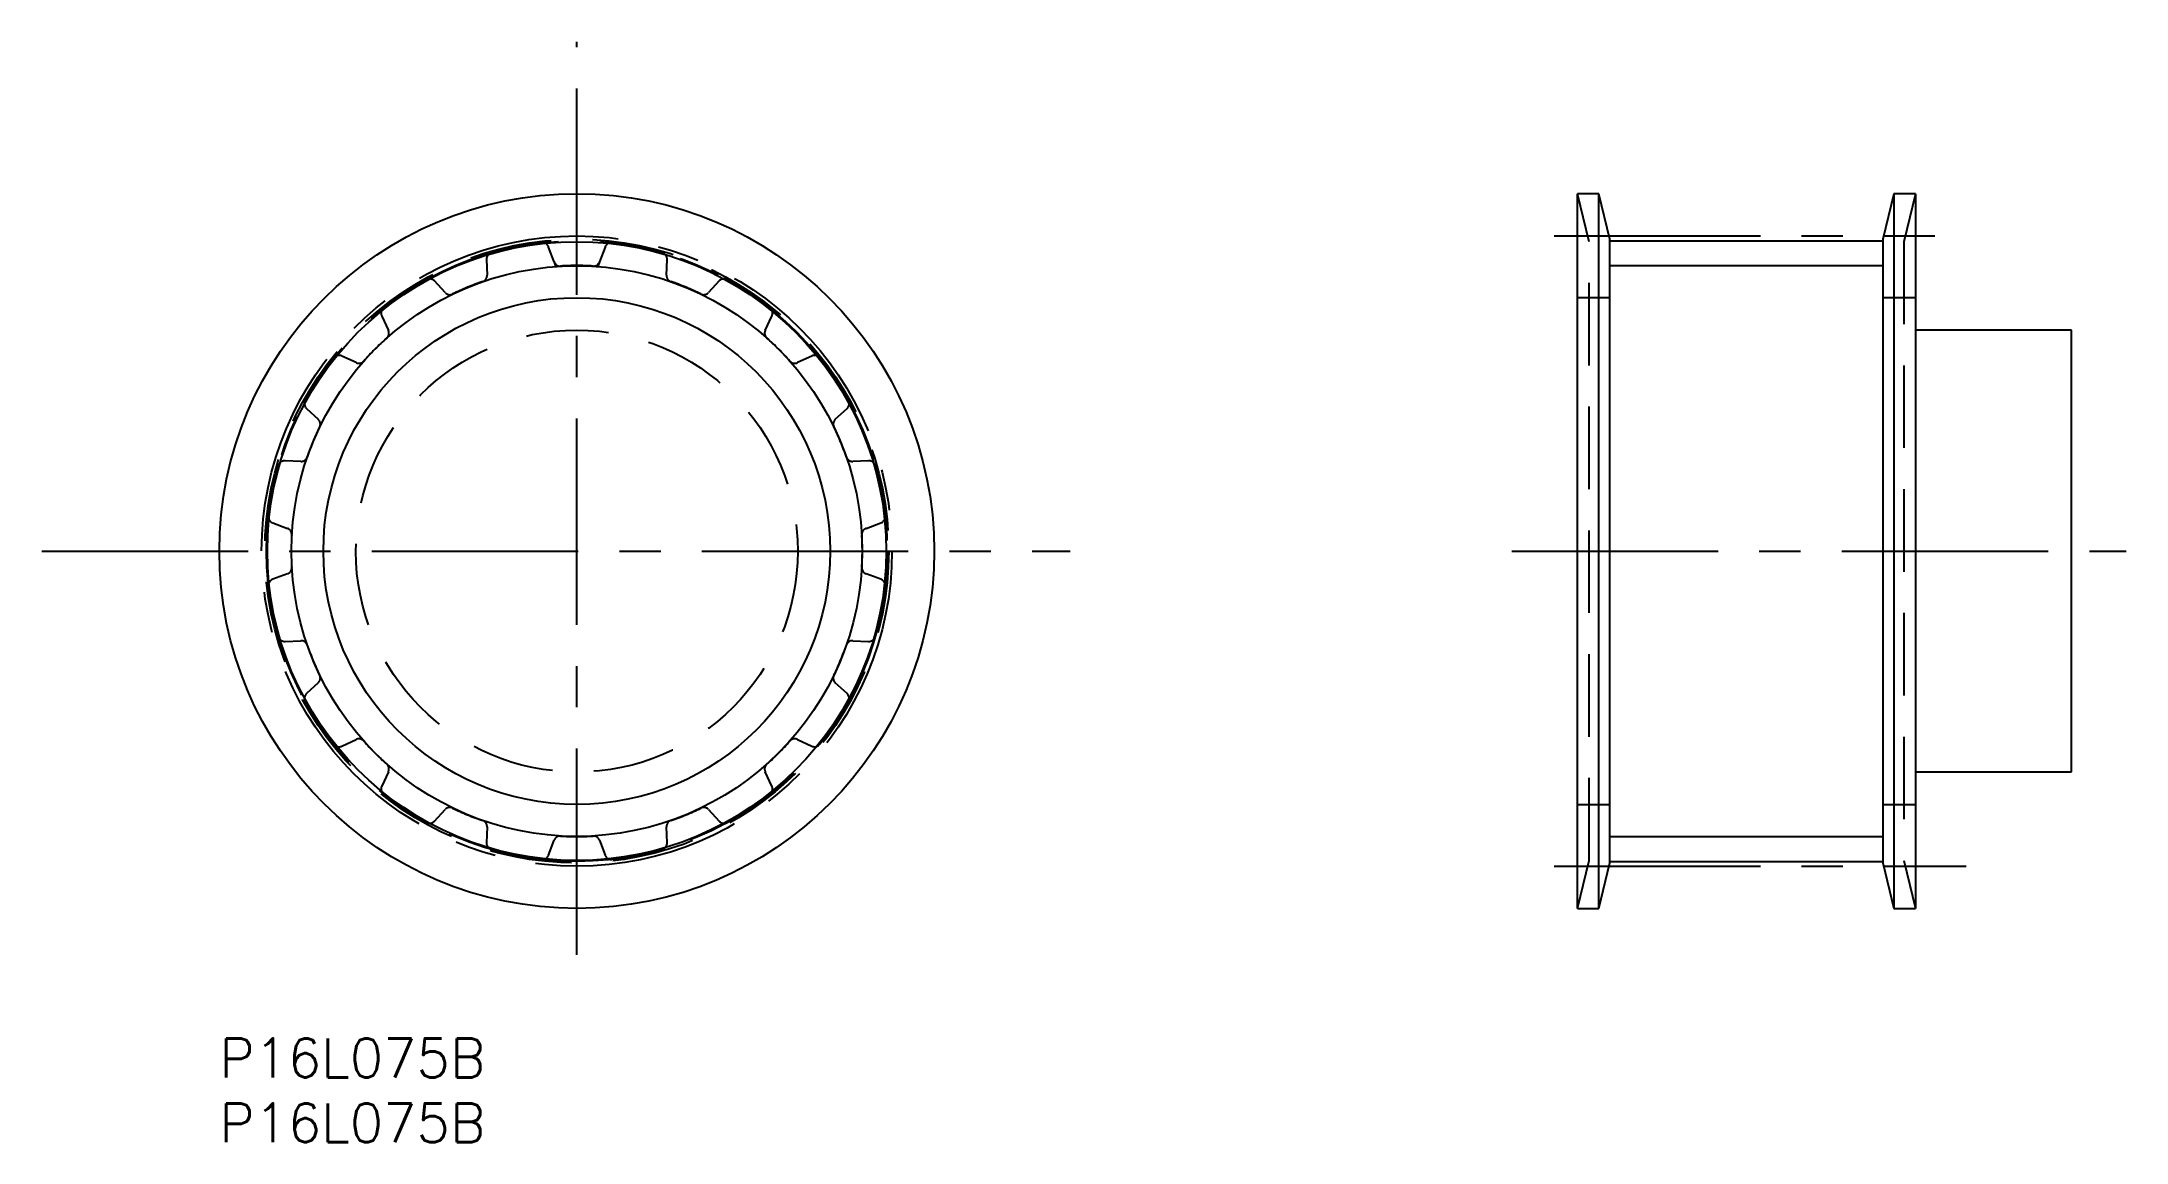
# Model space of a CAD drawing. Extents: x -14 to 147, y -8 to 77.
import ezdxf

# ---------------------------------------------------------------- set-up
doc = ezdxf.new("R2010")
doc.units = 0
doc.header["$LTSCALE"] = 0.5
for name, pattern in [('CENTER', [50.8, 31.75, -6.35, 6.35, -6.35]), ('DASHED', [19.05, 12.7, -6.35]), ('PHANTOM', [63.5, 31.75, -6.35, 6.35, -6.35, 6.35, -6.35])]:
    doc.linetypes.add(name, pattern=pattern)
for name, color, linetype in [('MSM_CENTER', 1, 'CENTER'), ('MSM_CONTINUOUS', 7, 'CONTINUOUS'), ('MSM_DASHED', 4, 'DASHED'), ('MSM_IMAGINARY', 6, 'PHANTOM'), ('MSM_NARROW', 5, 'CONTINUOUS'), ('MSM_PART_NUMBER', 7, 'CONTINUOUS')]:
    doc.layers.add(name, color=color, linetype=linetype)
doc.styles.get("Standard").update_dxf_attribs({"font": 'txt.shx', "height": 3, "bigfont": 'bigfont.shx'})

msp = doc.modelspace()

# ---------------------------------------------------------------- linework, layer by layer
at = {"layer": 'MSM_CENTER'}
for p, q in [((27.5, 6.43), (27.5, 76.7)), ((102.69, 61.75), (131.99, 61.75)), ((-13.67, 37.5), (65.46, 37.5)), ((99.43, 37.5), (146.72, 37.5)), ((102.69, 13.24), (134.39, 13.24))]:
    msp.add_line(p, q, dxfattribs=at)
msp.add_circle((27.5, 37.5), 24.25, dxfattribs=at)
at = {"layer": 'MSM_CONTINUOUS'}
for p, q in [((106.14, 65), (104.49, 65)), ((104.49, 10), (104.49, 65)), ((106.99, 61.5), (106.14, 65)), ((106.14, 10), (106.14, 65)), ((128.84, 65), (127.99, 61.5)), ((130.49, 65), (128.84, 65)), ((128.84, 65), (128.84, 10)), ((130.49, 65), (130.49, 10)), ((106.99, 13.5), (106.99, 61.5)), ((106.99, 61.37), (127.99, 61.37)), ((127.99, 61.5), (127.99, 13.5)), ((142.49, 54.5), (130.49, 54.5)), ((142.49, 20.5), (142.49, 54.5)), ((130.49, 20.5), (142.49, 20.5)), ((106.14, 10), (106.99, 13.5)), ((106.99, 13.62), (127.99, 13.62)), ((127.99, 13.5), (128.84, 10)), ((104.49, 10), (106.14, 10)), ((128.84, 10), (130.49, 10))]:
    msp.add_line(p, q, dxfattribs=at)
for radius in [27.5, 23.81, 19.5]:
    msp.add_circle((27.5, 37.5), radius, dxfattribs=at)
at = {"layer": 'MSM_DASHED'}
for p, q in [((105.39, 61.31), (104.49, 65)), ((130.49, 65), (129.59, 61.31)), ((105.39, 13.69), (105.39, 61.31)), ((129.59, 61.31), (129.59, 13.69)), ((20.55, 59.95), (20.6, 58.73)), ((25.75, 59.76), (25.33, 60.9)), ((29.67, 60.9), (29.25, 59.76)), ((34.4, 58.73), (34.45, 59.95)), ((17.36, 57.39), (16.54, 58.29)), ((38.46, 58.29), (37.64, 57.39)), ((106.99, 57), (104.49, 57)), ((130.49, 57), (127.99, 57)), ((12.49, 55.58), (13, 54.48)), ((42, 54.48), (42.51, 55.58)), ((10.52, 52), (9.42, 52.51)), ((45.58, 52.51), (44.48, 52)), ((6.71, 48.46), (7.61, 47.64)), ((47.39, 47.64), (48.29, 48.46)), ((6.27, 44.4), (5.05, 44.45)), ((49.95, 44.45), (48.73, 44.4)), ((4.1, 39.67), (5.24, 39.25)), ((49.76, 39.25), (50.9, 39.67)), ((5.24, 35.75), (4.1, 35.33)), ((50.9, 35.33), (49.76, 35.75)), ((5.05, 30.55), (6.27, 30.6)), ((48.73, 30.6), (49.95, 30.55)), ((7.61, 27.36), (6.71, 26.54)), ((48.29, 26.54), (47.39, 27.36)), ((9.42, 22.49), (10.52, 23)), ((44.48, 23), (45.58, 22.49)), ((13, 20.52), (12.49, 19.42)), ((42.51, 19.42), (42, 20.52)), ((104.49, 18), (106.99, 18)), ((127.99, 18), (130.49, 18)), ((16.54, 16.71), (17.36, 17.61)), ((20.6, 16.27), (20.55, 15.05)), ((34.45, 15.05), (34.4, 16.27)), ((37.64, 17.61), (38.46, 16.71)), ((25.33, 14.1), (25.75, 15.24)), ((29.25, 15.24), (29.67, 14.1)), ((104.49, 10), (105.39, 13.69)), ((129.59, 13.69), (130.49, 10))]:
    msp.add_line(p, q, dxfattribs=at)
for radius in [24, 17]:
    msp.add_circle((27.5, 37.5), radius, dxfattribs=at)
for centre, radius, start, end in [((27.5, 37.5), 23.87, 96.4796, 106.0204), ((24.86, 60.73), 0.5, 20, 96.4796), ((30.14, 60.73), 0.5, 83.5204, 160), ((27.5, 37.5), 23.87, 73.9796, 83.5204), ((21.05, 59.97), 0.5, 106.0204, 182.5), ((26.22, 59.93), 0.5, 200, 273.2752), ((27.5, 37.5), 21.97, 86.7248, 93.2752), ((28.78, 59.93), 0.5, 266.7248, 340), ((33.95, 59.97), 0.5, 357.5, 73.9796), ((27.5, 37.5), 23.87, 118.9796, 128.5204), ((16.17, 57.95), 0.5, 42.5, 118.9796), ((27.5, 37.5), 21.97, 109.2248, 115.7752), ((20.1, 58.71), 0.5, 289.2248, 2.5), ((34.9, 58.71), 0.5, 177.5, 250.7752), ((27.5, 37.5), 21.97, 64.2248, 70.7752), ((38.83, 57.95), 0.5, 61.0204, 137.5), ((27.5, 37.5), 23.87, 51.4796, 61.0204), ((12.94, 55.79), 0.5, 128.5204, 205), ((17.73, 57.73), 0.5, 222.5, 295.7752), ((37.27, 57.73), 0.5, 244.2248, 317.5), ((42.06, 55.79), 0.5, 335, 51.4796), ((27.5, 37.5), 21.97, 131.7248, 138.2752), ((12.55, 54.27), 0.5, 311.7248, 25), ((42.45, 54.27), 0.5, 155, 228.2752), ((27.5, 37.5), 21.97, 41.7248, 48.2752), ((27.5, 37.5), 23.87, 141.4796, 151.0204), ((9.21, 52.06), 0.5, 65, 141.4796), ((10.73, 52.45), 0.5, 245, 318.2752), ((44.27, 52.45), 0.5, 221.7248, 295), ((45.79, 52.06), 0.5, 38.5204, 115), ((27.5, 37.5), 23.87, 28.9796, 38.5204), ((7.05, 48.83), 0.5, 151.0204, 227.5), ((47.95, 48.83), 0.5, 312.5, 28.9796), ((27.5, 37.5), 21.97, 154.2248, 160.7752), ((7.27, 47.27), 0.5, 334.2248, 47.5), ((47.73, 47.27), 0.5, 132.5, 205.7752), ((27.5, 37.5), 21.97, 19.2248, 25.7752), ((27.5, 37.5), 23.87, 163.9796, 173.5204), ((5.03, 43.95), 0.5, 87.5, 163.9796), ((6.29, 44.9), 0.5, 267.5, 340.7752), ((48.71, 44.9), 0.5, 199.2248, 272.5), ((49.97, 43.95), 0.5, 16.0204, 92.5), ((27.5, 37.5), 23.87, 6.4796, 16.0204), ((4.27, 40.14), 0.5, 173.5204, 250), ((50.73, 40.14), 0.5, 290, 6.4796), ((5.07, 38.78), 0.5, 356.7248, 70), ((27.5, 37.5), 21.97, 176.7248, 183.2752), ((49.93, 38.78), 0.5, 110, 183.2752), ((27.5, 37.5), 21.97, 356.7248, 3.2752), ((4.27, 34.86), 0.5, 110, 186.4796), ((5.07, 36.22), 0.5, 290, 3.2752), ((49.93, 36.22), 0.5, 176.7248, 250), ((50.73, 34.86), 0.5, 353.5204, 70), ((27.5, 37.5), 23.87, 186.4796, 196.0204), ((27.5, 37.5), 23.87, 343.9796, 353.5204), ((5.03, 31.05), 0.5, 196.0204, 272.5), ((6.29, 30.1), 0.5, 19.2248, 92.5), ((48.71, 30.1), 0.5, 87.5, 160.7752), ((49.97, 31.05), 0.5, 267.5, 343.9796), ((27.5, 37.5), 21.97, 199.2248, 205.7752), ((27.5, 37.5), 21.97, 334.2248, 340.7752), ((7.27, 27.73), 0.5, 312.5, 25.7752), ((47.73, 27.73), 0.5, 154.2248, 227.5), ((7.05, 26.17), 0.5, 132.5, 208.9796), ((27.5, 37.5), 23.87, 208.9796, 218.5204), ((27.5, 37.5), 23.87, 321.4796, 331.0204), ((47.95, 26.17), 0.5, 331.0204, 47.5), ((9.21, 22.94), 0.5, 218.5204, 295), ((10.73, 22.55), 0.5, 41.7248, 115), ((27.5, 37.5), 21.97, 221.7248, 228.2752), ((27.5, 37.5), 21.97, 311.7248, 318.2752), ((44.27, 22.55), 0.5, 65, 138.2752), ((45.79, 22.94), 0.5, 245, 321.4796), ((12.55, 20.73), 0.5, 335, 48.2752), ((42.45, 20.73), 0.5, 131.7248, 205), ((12.94, 19.21), 0.5, 155, 231.4796), ((42.06, 19.21), 0.5, 308.5204, 25), ((27.5, 37.5), 23.87, 231.4796, 241.0204), ((17.73, 17.27), 0.5, 64.2248, 137.5), ((27.5, 37.5), 21.97, 244.2248, 250.7752), ((27.5, 37.5), 21.97, 289.2248, 295.7752), ((37.27, 17.27), 0.5, 42.5, 115.7752), ((27.5, 37.5), 23.87, 298.9796, 308.5204), ((16.17, 17.05), 0.5, 241.0204, 317.5), ((20.1, 16.29), 0.5, 357.5, 70.7752), ((34.9, 16.29), 0.5, 109.2248, 182.5), ((38.83, 17.05), 0.5, 222.5, 298.9796), ((21.05, 15.03), 0.5, 177.5, 253.9796), ((27.5, 37.5), 23.87, 253.9796, 263.5204), ((26.22, 15.07), 0.5, 86.7248, 160), ((27.5, 37.5), 21.97, 266.7248, 273.2752), ((28.78, 15.07), 0.5, 20, 93.2752), ((27.5, 37.5), 23.87, 276.4796, 286.0204), ((33.95, 15.03), 0.5, 286.0204, 2.5), ((24.86, 14.27), 0.5, 263.5204, 340), ((30.14, 14.27), 0.5, 200, 276.4796)]:
    msp.add_arc(centre, radius, start, end, dxfattribs=at)
at = {"layer": 'MSM_IMAGINARY'}
msp.add_circle((27.5, 37.5), 23.88, dxfattribs=at)
at = {"layer": 'MSM_NARROW'}
for p, q in [((25.75, 59.76), (25.87, 59.4)), ((29.25, 59.76), (29.12, 59.4)), ((127.99, 59.46), (106.99, 59.46)), ((106.99, 15.54), (127.99, 15.54))]:
    msp.add_line(p, q, dxfattribs=at)
msp.add_circle((27.5, 37.5), 21.96, dxfattribs=at)

# ---------------------------------------------------------------- texts
at = {"layer": 'MSM_PART_NUMBER'}
for p in [(0, -3), (0, -8)]:
    msp.add_text('P16L075B', height=3, dxfattribs=at).set_placement(p)

doc.saveas('drawing.dxf')
